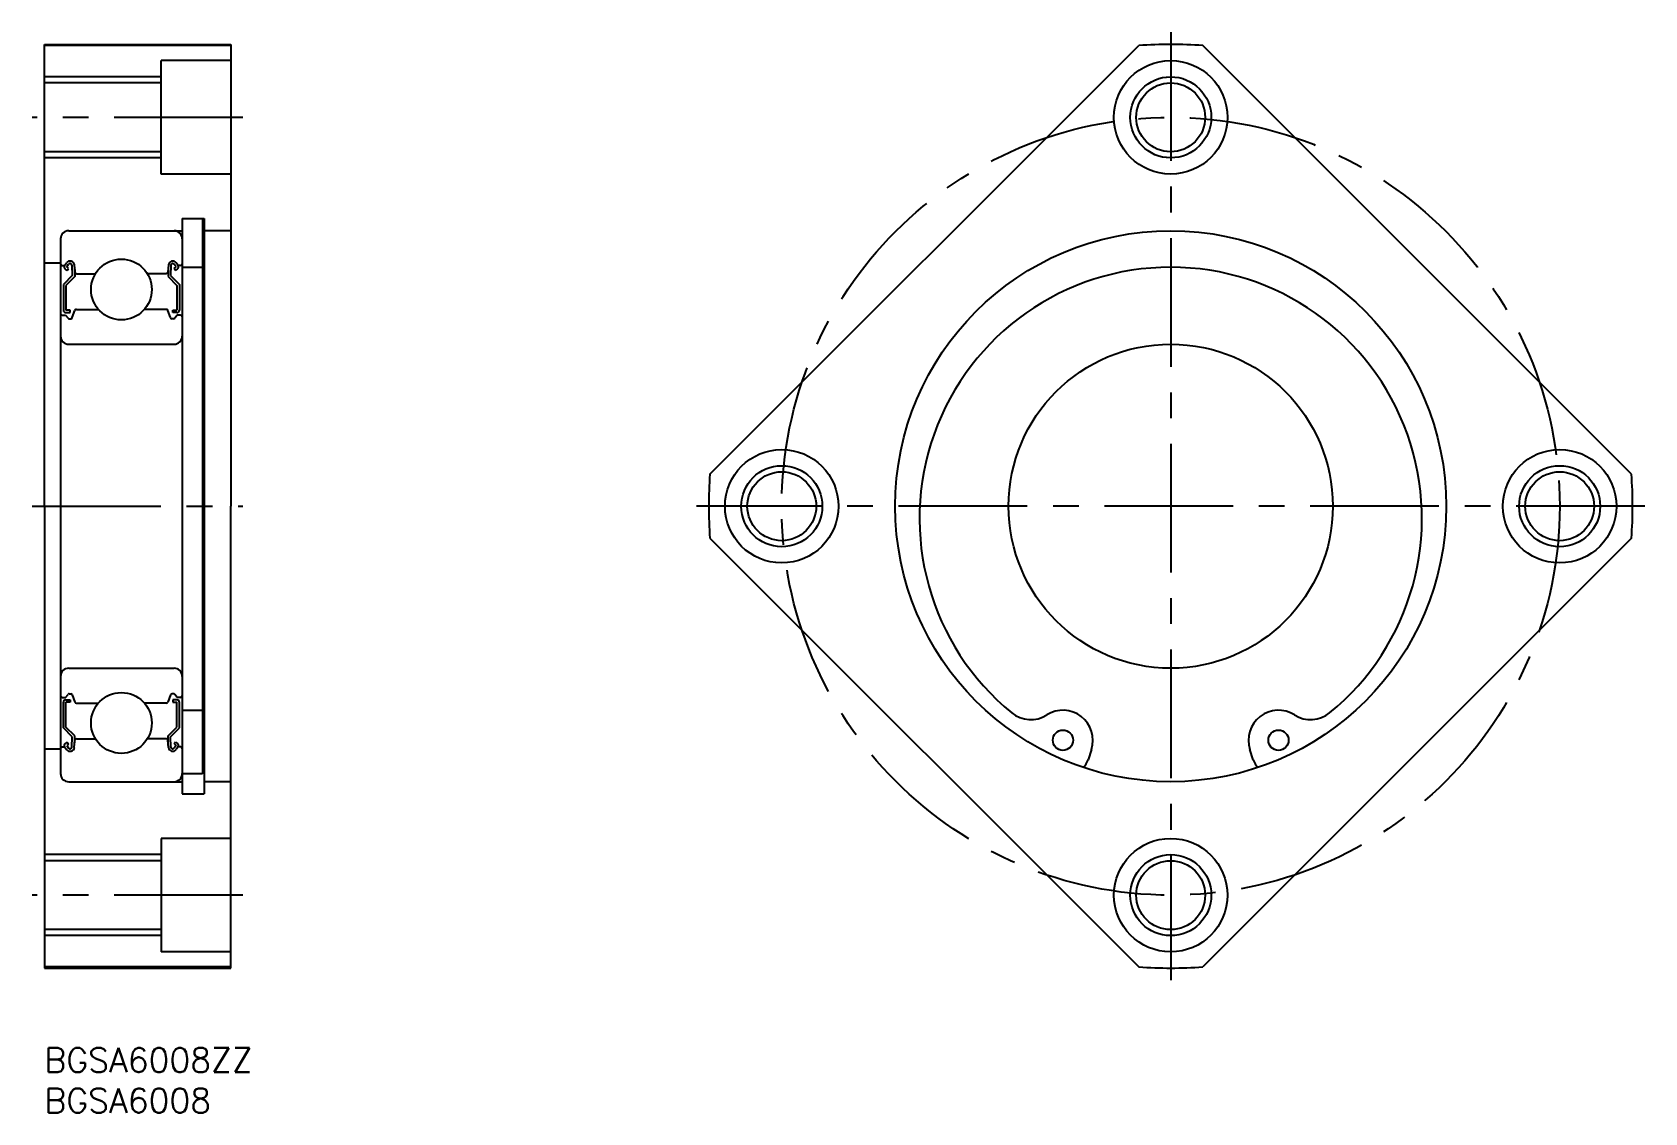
# Model space of a CAD drawing. Extents: x -2 to 197, y -8 to 125.
import ezdxf

# ---------------------------------------------------------------- set-up
doc = ezdxf.new("R2010")
doc.units = 0
doc.header["$LTSCALE"] = 0.5
doc.linetypes.add('CENTER', pattern=[50.8, 31.75, -6.35, 6.35, -6.35])
for name, color, linetype in [('MSM_CENTER', 1, 'CENTER'), ('MSM_CONTINUOUS', 7, 'CONTINUOUS'), ('MSM_NARROW', 5, 'CONTINUOUS'), ('MSM_PART_NUMBER', 7, 'CONTINUOUS')]:
    doc.layers.add(name, color=color, linetype=linetype)
doc.styles.get("Standard").update_dxf_attribs({"font": 'txt.shx', "height": 3, "bigfont": 'bigfont.shx'})

# ---------------------------------------------------------------- blocks, each defined once
blk = doc.blocks.new('*U4')
at = {"layer": 'MSM_PART_NUMBER'}
blk.add_text('BGSA6008ZZ', height=3, dxfattribs=at).set_placement((0, -3))
blk = doc.blocks.new('*U5')
at = {"layer": 'MSM_PART_NUMBER'}
blk.add_text('BGSA6008', height=3, dxfattribs=at).set_placement((0, -8))

msp = doc.modelspace()

# ---------------------------------------------------------------- linework, layer by layer
at = {"layer": 'MSM_CENTER'}
for p, q in [((138.99, 125.36), (138.99, 8.36)), ((24.5, 114.86), (-1.5, 114.86)), ((-1.5, 66.86), (24.5, 66.86)), ((197.49, 66.86), (80.49, 66.86)), ((24.5, 18.86), (-1.5, 18.86))]:
    msp.add_line(p, q, dxfattribs=at)
msp.add_circle((138.99, 66.86), 48, dxfattribs=at)
at = {"layer": 'MSM_CONTINUOUS'}
for p, q in [((0, 66.86), (0, 123.86)), ((0, 123.86), (23, 123.86)), ((23, 123.73), (0, 123.73)), ((23, 123.86), (23, 66.86)), ((82.12, 70.81), (135.04, 123.73)), ((195.85, 70.81), (142.94, 123.73)), ((14.4, 107.86), (14.4, 121.86)), ((23, 121.86), (14.4, 121.86)), ((14.4, 119.11), (0, 119.11)), ((14.4, 110.61), (0, 110.61)), ((23, 107.86), (14.4, 107.86)), ((17, 102.36), (17, 31.36)), ((17, 102.36, 1.25), (19.7, 102.36, 1.25)), ((19.5, 102.36, 0.75), (19.5, 33.85, 0.75)), ((19.7, 102.36), (19.7, 31.36)), ((2, 99.86), (2, 33.86)), ((3, 100.86), (17, 100.86)), ((23, 100.86), (19.7, 100.86)), ((2, 96.86), (0, 96.86)), ((2.2, 96.56), (2.5, 96.56)), ((2.5, 96.56), (2.73, 96.89)), ((2.82, 95.97), (2.57, 96.14)), ((2.75, 96.39), (2.98, 96.72)), ((2.99, 96.22), (2.75, 96.39)), ((2.82, 95.97), (2.99, 96.22)), ((3.4, 96.6), (3.44, 95.34)), ((3.69, 96.64), (3.77, 95.75)), ((3.74, 96.08), (3.74, 95.21)), ((3.97, 95.56), (6.3, 95.56)), ((15.03, 95.56), (12.7, 95.56)), ((15.31, 96.64), (15.23, 95.75)), ((15.26, 96.08), (15.26, 95.21)), ((15.6, 96.6), (15.56, 95.34)), ((16.01, 96.22), (16.25, 96.39)), ((16.18, 95.97), (16.01, 96.22)), ((16.25, 96.39), (16.02, 96.72)), ((16.18, 95.97), (16.43, 96.14)), ((16.5, 96.56), (16.27, 96.89)), ((16.8, 96.56), (16.5, 96.56)), ((17, 96.36, 1.25), (19.5, 96.36, 1.25)), ((3.44, 95.34), (2.34, 94.24)), ((2.34, 94.24), (2.34, 91.06)), ((3.74, 95.21), (2.64, 94.11)), ((2.64, 94.11), (2.64, 91.06)), ((15.26, 95.21), (16.36, 94.11)), ((15.56, 95.34), (16.66, 94.24)), ((16.36, 94.11), (16.36, 91.06)), ((16.66, 94.24), (16.66, 91.06)), ((2.2, 90.46), (2.6, 90.46)), ((2.6, 90.46), (2.92, 90.08)), ((3.16, 91.06), (2.64, 91.06)), ((2.64, 90.76), (3.16, 90.76)), ((3.07, 90.01), (3.25, 90.01)), ((3.16, 90.76), (3.16, 91.06)), ((3.43, 90.14), (3.76, 91.03)), ((3.95, 91.16), (6.66, 91.16)), ((15.05, 91.16), (12.34, 91.16)), ((15.57, 90.14), (15.24, 91.03)), ((15.93, 90.01), (15.75, 90.01)), ((15.84, 90.76), (15.84, 91.06)), ((15.84, 91.06), (16.36, 91.06)), ((16.36, 90.76), (15.84, 90.76)), ((16.4, 90.46), (16.08, 90.08)), ((16.8, 90.46), (16.4, 90.46)), ((3, 86.86), (16, 86.86)), ((0, 66.86), (0, 9.86)), ((23, 9.86), (23, 66.86)), ((82.12, 62.92), (135.04, 10)), ((195.85, 62.92), (142.94, 10)), ((3, 46.86), (16, 46.86)), ((2.2, 43.26), (2.6, 43.26)), ((2.34, 39.49), (2.34, 42.66)), ((2.6, 43.26), (2.92, 43.64)), ((2.64, 42.96), (3.16, 42.96)), ((2.64, 39.61), (2.64, 42.66)), ((3.16, 42.66), (2.64, 42.66)), ((3.07, 43.71), (3.25, 43.71)), ((3.16, 42.96), (3.16, 42.66)), ((3.43, 43.58), (3.76, 42.69)), ((3.95, 42.56), (6.66, 42.56)), ((15.05, 42.56), (12.34, 42.56)), ((15.57, 43.58), (15.24, 42.69)), ((15.93, 43.71), (15.75, 43.71)), ((15.84, 42.96), (15.84, 42.66)), ((16.36, 42.96), (15.84, 42.96)), ((15.84, 42.66), (16.36, 42.66)), ((16.4, 43.26), (16.08, 43.64)), ((16.36, 39.61), (16.36, 42.66)), ((16.8, 43.26), (16.4, 43.26)), ((16.66, 39.49), (16.66, 42.66)), ((17, 41.68, 1.25), (19.5, 41.68, 1.25)), ((3.44, 38.39), (2.34, 39.49)), ((3.74, 38.51), (2.64, 39.61)), ((3.4, 37.13), (3.44, 38.39)), ((3.69, 37.09), (3.77, 37.98)), ((3.74, 37.64), (3.74, 38.51)), ((3.97, 38.16), (6.3, 38.16)), ((15.03, 38.16), (12.7, 38.16)), ((15.31, 37.09), (15.23, 37.98)), ((15.26, 38.51), (16.36, 39.61)), ((15.26, 37.64), (15.26, 38.51)), ((15.56, 38.39), (16.66, 39.49)), ((15.6, 37.13), (15.56, 38.39)), ((2, 36.86), (0, 36.86)), ((2.2, 37.16), (2.5, 37.16)), ((2.5, 37.16), (2.73, 36.83)), ((2.82, 37.75), (2.57, 37.58)), ((2.99, 37.51), (2.75, 37.34)), ((2.75, 37.34), (2.98, 37.01)), ((2.82, 37.75), (2.99, 37.51)), ((16.18, 37.75), (16.01, 37.51)), ((16.01, 37.51), (16.25, 37.34)), ((16.25, 37.34), (16.02, 37.01)), ((16.18, 37.75), (16.43, 37.58)), ((16.5, 37.16), (16.27, 36.83)), ((16.8, 37.16), (16.5, 37.16)), ((129.2, 36.83), (128.8, 35.58)), ((149.18, 35.58), (148.77, 36.83)), ((19.5, 33.85, 0.75), (17, 33.85, 0.75)), ((3, 32.86), (17, 32.86)), ((23, 32.86), (19.7, 32.86)), ((17, 31.36, 1.25), (19.7, 31.36, 1.25)), ((23, 25.86), (14.4, 25.86)), ((14.4, 25.86), (14.4, 11.86)), ((14.4, 23.11), (0, 23.11)), ((14.4, 14.61), (0, 14.61)), ((23, 10), (0, 10)), ((23, 11.86), (14.4, 11.86)), ((0, 9.86), (23, 9.86))]:
    msp.add_line(p, q, dxfattribs=at)
for centre, radius in [((138.99, 114.86), 7), ((138.99, 114.86), 4.25), ((138.99, 66.86), 34), ((9.5, 93.61), 3.75), ((138.99, 66.86), 20), ((90.99, 66.86), 7), ((186.99, 66.86), 7), ((90.99, 66.86), 4.25), ((186.99, 66.86), 4.25), ((9.5, 40.11), 3.75), ((125.69, 37.98), 1.25), ((152.29, 37.98), 1.25), ((138.99, 18.86), 7), ((138.99, 18.86), 4.25)]:
    msp.add_circle(centre, radius, dxfattribs=at)
for centre, radius, start, end in [((138.99, 66.86), 57, 86.0283, 93.9717), ((3, 99.86), 1, 90, 180), ((16, 99.86), 1, 0, 90), ((2.2, 96.76), 0.2, 180, 270), ((2.75, 96.39), 0.3, 144.9356, 235.0377), ((3.17, 96.59), 0.53, 5.0651, 144.9356), ((3.17, 96.59), 0.23, 2.1311, 144.9356), ((3.97, 95.76), 0.2, 185.0651, 270), ((15.03, 95.76), 0.2, 270, 354.9349), ((15.83, 96.59), 0.53, 35.0644, 174.9349), ((15.83, 96.59), 0.23, 35.0644, 177.8689), ((16.25, 96.39), 0.3, 304.9623, 35.0644), ((16.8, 96.76), 0.2, 270, 0), ((138.99, 65.36), 31, 309.248, 230.752), ((2.2, 90.26), 0.2, 90, 180), ((2.64, 91.06), 0.3, 180, 270), ((3.07, 90.21), 0.2, 219.9991, 270), ((3.25, 90.21), 0.2, 270, 339.9703), ((3.95, 90.96), 0.2, 90, 159.9703), ((15.05, 90.96), 0.2, 20.0297, 90), ((15.75, 90.21), 0.2, 200.0297, 270), ((15.93, 90.21), 0.2, 270, 320.0009), ((16.36, 91.06), 0.3, 270, 0), ((16.8, 90.26), 0.2, 0, 90), ((3, 87.86), 1, 180, 270), ((16, 87.86), 1, 270, 0), ((138.99, 66.86), 57, 176.0283, 183.9717), ((138.99, 66.86), 57, 356.0283, 3.9717), ((3, 45.86), 1, 90, 180), ((16, 45.86), 1, 0, 90), ((2.2, 43.46), 0.2, 180, 270), ((2.64, 42.66), 0.3, 90, 180), ((3.07, 43.51), 0.2, 90, 140.0009), ((3.25, 43.51), 0.2, 20.0297, 90), ((3.95, 42.76), 0.2, 200.0297, 270), ((15.05, 42.76), 0.2, 270, 339.9703), ((15.75, 43.51), 0.2, 90, 159.9703), ((15.93, 43.51), 0.2, 39.9991, 90), ((16.36, 42.66), 0.3, 0, 90), ((16.8, 43.46), 0.2, 270, 0), ((121.71, 44.22), 3.7, 230.752, 302.4641), ((125.69, 37.98), 3.7, 341.9582, 122.4641), ((152.29, 37.98), 3.7, 57.5359, 198.0418), ((156.26, 44.22), 3.7, 237.5359, 309.248), ((3.97, 37.96), 0.2, 90, 174.9349), ((15.03, 37.96), 0.2, 5.0651, 90), ((2.2, 36.96), 0.2, 90, 180), ((2.75, 37.34), 0.3, 124.9623, 215.0644), ((3.17, 37.14), 0.53, 215.0644, 354.9349), ((3.17, 37.14), 0.23, 215.0644, 357.8689), ((15.83, 37.14), 0.53, 185.0651, 324.9356), ((15.83, 37.14), 0.23, 182.1311, 324.9356), ((16.25, 37.34), 0.3, 324.9356, 55.0377), ((16.8, 36.96), 0.2, 0, 90), ((3, 33.86), 1, 180, 270), ((16, 33.86), 1, 270, 0), ((126.42, 36.35), 2.5, 316.0099, 341.9582), ((151.56, 36.35), 2.5, 198.0418, 223.9901), ((138.99, 66.86), 57, 266.0283, 273.9717)]:
    msp.add_arc(centre, radius, start, end, dxfattribs=at)
at = {"layer": 'MSM_NARROW'}
for p, q in [((14.4, 119.86), (0, 119.86)), ((14.4, 109.86), (0, 109.86)), ((14.4, 23.86), (0, 23.86)), ((14.4, 13.86), (0, 13.86))]:
    msp.add_line(p, q, dxfattribs=at)
for centre in [(138.99, 114.86), (90.99, 66.86), (186.99, 66.86), (138.99, 18.86)]:
    msp.add_circle(centre, 5, dxfattribs=at)

# ---------------------------------------------------------------- block references
at = {"layer": 'MSM_CONTINUOUS'}
for name in ['*U4', '*U5']:
    msp.add_blockref(name, (0, 0), dxfattribs=at)

doc.saveas('drawing.dxf')
